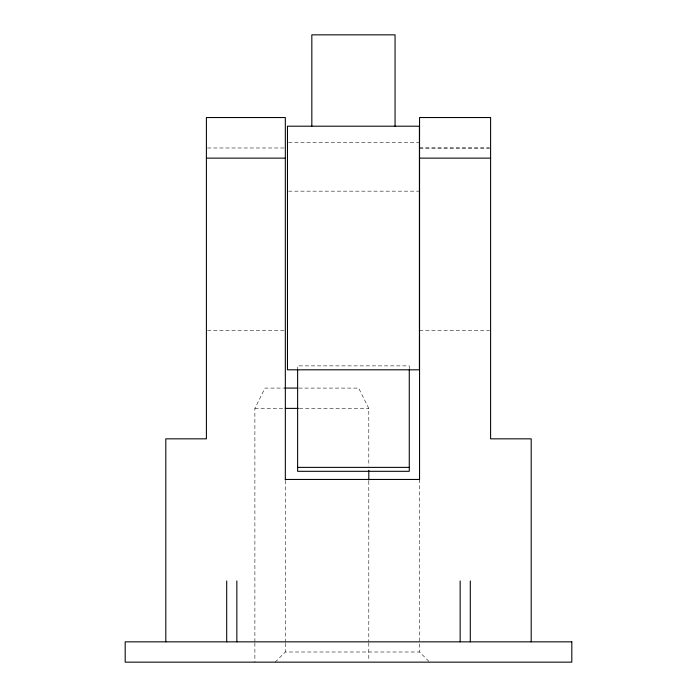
<?xml version="1.0" encoding="UTF-8"?>
<svg xmlns="http://www.w3.org/2000/svg" width="697" height="697" viewBox="0 0 697 697"><rect width="100%" height="100%" fill="white"/><g stroke="black" fill="none" stroke-linecap="round" stroke-linejoin="round"><path stroke-width="0.52" stroke-dasharray="3.48 2.61" d="M254.884 641.85L254.884 408.39L265.034 388.09L283.54 388.09M275.184 662.15L285.334 652L419.55 652L428.977 661.427M288.549 142.441L419.42 142.441M207.479 147.982L285.334 147.982M419.55 147.982L489.529 147.982M419.55 148.069L489.529 148.069M288.549 191.161L419.42 191.161M207.479 330.692L285.334 330.692M419.55 330.692L489.529 330.692M298.778 388.09L358.65 388.09L368.8 408.39L368.8 465.944M254.884 408.39L284.176 408.39M299.37 408.39L368.8 408.39M419.55 479.449L419.55 652M409.27 368.826L409.27 365.873L297.619 365.873L297.619 368.826M368.8 481.148L368.8 641.85M368.8 642.922L368.8 660.015M285.334 480.529L285.334 642.233M285.334 643.314L285.334 652M254.884 642.922L254.884 662.15"/><path stroke-width="1.05" d="M206.399 158.132L285.334 158.132M419.55 158.132L490.601 158.132M284.629 388.09L297.697 388.09M285.265 408.39L298.281 408.39M297.619 467.382L409.27 467.382M285.334 479.449L419.55 479.449M531.201 641.85L531.201 438.84L490.601 438.84L490.601 117.532L419.55 117.532L419.55 479.884M470.301 580.949L470.301 641.85M460.151 580.949L460.151 641.85M409.27 369.811L409.27 471.311L297.619 471.311L297.619 369.811M395.06 126.201L395.06 34.85L311.829 34.85L311.829 126.201M368.8 470.283L368.8 480.059M285.334 479.884L285.334 117.532L206.399 117.532L206.399 438.84L165.799 438.84L165.799 641.85M236.849 580.949L236.849 641.85M226.699 580.949L226.699 641.85M419.42 126.201L287.469 126.201L287.469 369.811L419.42 369.811L419.42 126.201M571.81 641.85L125.19 641.85L125.19 662.15L571.81 662.15L571.81 641.85"/></g></svg>
